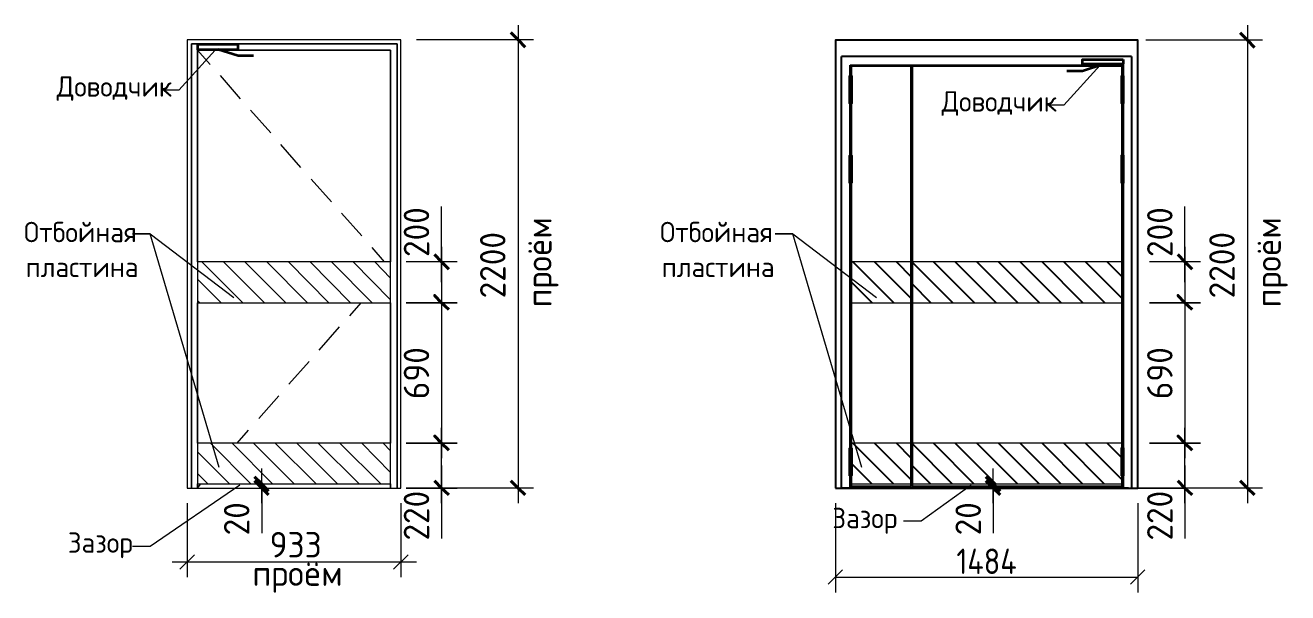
# Model space of a CAD drawing. Header units: millimetres. Extents: x -11345 to 411485, y -9810 to 73012.
# Drawn here: x -3620.5 to -3496.5, y 70147.7 to 70203.5 of the extents above; entities that cross this region are included whole.
import ezdxf

# ---------------------------------------------------------------- set-up
doc = ezdxf.new("R2010")
doc.units = ezdxf.units.MM
for name, color, linetype in [('PDF _0', 7, 'Continuous'), ('PDF _Аннотация', 7, 'Continuous'), ('PDF _Геометрия', 7, 'Continuous'), ('PDF _Двери', 7, 'Continuous'), ('PDF _Линии', 7, 'Continuous'), ('PDF _Размеры', 7, 'Continuous'), ('PDF _Размеры-50', 7, 'Continuous'), ('PDF _Текст', 7, 'Continuous'), ('PDF _Узлы', 7, 'Continuous'), ('Тонкая', 7, 'Continuous')]:
    doc.layers.add(name, color=color, linetype=linetype)
doc.layers.add('Размеры', color=7, linetype='Continuous', lineweight=5)
doc.styles.add('GOST Common_3', font='GOST_Common.ttf', dxfattribs={"width": 0.9, "height": 250})
doc.styles.add('PDF GOST Common', font='GOST_Common.ttf')
doc.dimstyles.new('ADSK_Основной_2_5_мм_Округление_до_1_мм', dxfattribs={"dimscale": 304.8, "dimtxt": 250, "dimasz": 0.463911, "dimexe": 0.492126, "dimexo": 0.492126, "dimgap": 0.098425, "dimtad": 1, "dimdec": 0, "dimdsep": 46, "dimtxsty": 'GOST Common_3', "dimblk1": 'OBLIQUE', "dimblk2": 'OBLIQUE', "dimsah": 1, "dimcen": 0.09, "dimdle": 0.492126, "dimazin": 2, "dimtfac": 1, "dimtdec": 0, "dimtix": 1, "dimtmove": 0, "dimatfit": 3, "dimfxl": 1, "dimtvp": 1, "dimtolj": 1, "dimtzin": 0, "dimlwd": 20, "dimlwe": 20, "dimarcsym": 2})

# ---------------------------------------------------------------- blocks, each defined once
blk = doc.blocks.new('_Oblique')
at = {"color": 0, "linetype": 'ByBlock', "lineweight": -2}
blk.add_line((-0.5, -0.5), (0.5, 0.5), dxfattribs=at)
blk = doc.blocks.new('*D842')
at = {"color": 0, "lineweight": 20, "transparency": 16777216}
for p, q in [((-3540.91, 70156.53), (-3540.91, 70147.78)), ((-3511.22, 70156.53), (-3511.22, 70147.78)), ((-3540.91, 70149.28), (-3511.22, 70149.28))]:
    blk.add_line(p, q, dxfattribs=at)
at = {"layer": 'Defpoints', "color": 0, "transparency": 16777216}
for p in [(-3540.91, 70158.03), (-3511.22, 70158.03), (-3511.22, 70149.28)]:
    blk.add_point(p, dxfattribs=at)
at = {"color": 0, "lineweight": 20, "transparency": 16777216, "xscale": 1.414, "yscale": 1.414, "zscale": 1.414, "rotation": 180}
blk.add_blockref('_Oblique', (-3540.91, 70149.28), dxfattribs=at)
at = {"color": 0, "lineweight": 20, "transparency": 16777216, "xscale": 1.414, "yscale": 1.414, "zscale": 1.414}
blk.add_blockref('_Oblique', (-3511.22, 70149.28), dxfattribs=at)
at = {"color": 0, "transparency": 16777216, "insert": (-3526.07, 70150.83), "char_height": 2.5, "attachment_point": 5, "style": 'GOST Common_3'}
blk.add_mtext('\\A1;1484', dxfattribs=at)

msp = doc.modelspace()

# ---------------------------------------------------------------- hatches: boundary and pattern name
at = {"layer": 'Тонкая', "transparency": 33554687}
h = msp.add_hatch(dxfattribs=at)
h.set_pattern_fill('ANSI31', color=256, scale=0.475, angle=90)
h.set_pattern_definition([(135, (-20.7057, 17.8222), (-1.066405414, -1.066405414), [])])
h.paths.add_polyline_path([(-3533.46512, 70176.22961), (-3533.46512, 70180.25126), (-3539.37479, 70180.25126), (-3539.37479, 70176.22961)])
h = msp.add_hatch(dxfattribs=at)
h.set_pattern_fill('ANSI31', color=256, scale=0.475, angle=90)
h.set_pattern_definition([(135, (0, 17.8222), (-1.066405414, -1.066405414), [])])
h.paths.add_polyline_path([(-3512.75945, 70176.22961), (-3512.75945, 70180.25126), (-3533.37512, 70180.25126), (-3533.37512, 70176.22961)])
h = msp.add_hatch(dxfattribs=at)
h.set_pattern_fill('ANSI31', color=256, scale=0.475, angle=90)
h.set_pattern_definition([(135, (-20.7057, 0), (-1.066405414, -1.066405414), [])])
h.paths.add_polyline_path([(-3533.46512, 70158.44972), (-3533.46512, 70162.42903), (-3539.37479, 70162.42903), (-3539.37479, 70158.44972)])
h = msp.add_hatch(dxfattribs=at)
h.set_pattern_fill('ANSI31', color=256, scale=0.475, angle=90)
h.paths.add_polyline_path([(-3512.75945, 70158.44972), (-3512.75945, 70162.42903), (-3533.37512, 70162.42903), (-3533.37512, 70158.44972)])

# ---------------------------------------------------------------- linework, layer by layer
for p, q in [((-3511.82258, 70200.41319), (-3540.31095, 70200.41319)), ((-3540.90975, 70158.02639), (-3511.20975, 70158.02639))]:
    msp.add_line(p, q)
at = {"lineweight": 15, "ltscale": 0.1}
for p, q in [((-3539.31987, 70195.79829), (-3539.5184, 70195.79829)), ((-3512.81338, 70195.79829), (-3512.61486, 70195.79829)), ((-3539.31987, 70187.98953), (-3539.5184, 70187.98953)), ((-3512.81338, 70187.98953), (-3512.61486, 70187.98953)), ((-3539.31987, 70159.23886), (-3539.5184, 70159.23886)), ((-3512.81338, 70159.23886), (-3512.61486, 70159.23886))]:
    msp.add_line(p, q, dxfattribs=at)
for points in [[(-3511.22379, 70158.02639), (-3511.22379, 70202.02639), (-3540.90975, 70202.02639), (-3540.90975, 70158.02639)], [(-3512.11762, 70158.02639), (-3540.31095, 70158.02639), (-3540.31095, 70200.41319)], [(-3511.82258, 70200.41319), (-3511.82258, 70158.02639)], [(-3539.46479, 70199.56703), (-3512.66846, 70199.56703)], [(-3512.66846, 70199.56703), (-3512.66846, 70158.02639), (-3539.46479, 70158.02639), (-3539.46479, 70199.56703)], [(-3533.46512, 70199.4668), (-3539.37479, 70199.4668)], [(-3539.37479, 70199.4668), (-3539.37479, 70158.22639), (-3533.46512, 70158.22639), (-3533.46512, 70199.4668)], [(-3533.37512, 70158.22639), (-3512.75945, 70158.22639), (-3512.75945, 70199.4668)], [(-3512.75945, 70199.4668), (-3533.37512, 70199.4668)], [(-3533.37512, 70199.4668), (-3533.37512, 70158.22639)]]:
    msp.add_lwpolyline(points)
at = {"layer": 'PDF _0', "lineweight": 20}
for points in [[(-3603.84789, 70151.46476), (-3605.28721, 70150.06777)], [(-3584.29, 70150.06777), (-3582.85068, 70151.46476)]]:
    msp.add_lwpolyline(points, dxfattribs=at)
at = {"layer": 'PDF _Аннотация', "lineweight": 9}
for points in [[(-3601.8159, 70201.0368), (-3605.37188, 70197.09982), (-3607.10753, 70197.09982)], [(-3514.91928, 70199.56703), (-3518.47526, 70195.63005), (-3520.21091, 70195.63005)], [(-3601.4349, 70160.05838), (-3608.20819, 70183.00291), (-3609.94385, 70183.00291), (-3608.20819, 70183.00291), (-3599.99558, 70176.73761)], [(-3538.303, 70160.05838), (-3545.0763, 70183.00291), (-3546.81195, 70183.00291), (-3545.0763, 70183.00291), (-3536.86368, 70176.73761)], [(-3599.40291, 70158.32272), (-3608.20819, 70152.26909), (-3609.94385, 70152.26909)], [(-3527.56915, 70158.32272), (-3532.50172, 70154.76407), (-3534.23737, 70154.76407)]]:
    msp.add_lwpolyline(points, dxfattribs=at)
at = {"layer": 'PDF _Геометрия', "color": 7, "lineweight": -3}
for points in [[(-3539.52667, 70198.5115), (-3539.5184, 70198.51977), (-3539.52667, 70198.5115)], [(-3539.5184, 70198.51977), (-3539.51013, 70198.52805), (-3539.5184, 70198.51977)], [(-3539.51013, 70198.52805), (-3539.4605, 70198.52805), (-3539.51013, 70198.52805)], [(-3539.4605, 70198.52805), (-3539.32814, 70198.52805), (-3539.4605, 70198.52805)], [(-3539.31987, 70198.51977), (-3539.32814, 70198.52805), (-3539.31987, 70198.51977)], [(-3539.3116, 70198.5115), (-3539.31987, 70198.51977), (-3539.3116, 70198.5115)], [(-3512.82166, 70198.5115), (-3512.81338, 70198.51977), (-3512.82166, 70198.5115)], [(-3512.81338, 70198.51977), (-3512.80511, 70198.52805), (-3512.81338, 70198.51977)], [(-3512.67276, 70198.52805), (-3512.80511, 70198.52805), (-3512.67276, 70198.52805)], [(-3512.62313, 70198.52805), (-3512.67276, 70198.52805), (-3512.62313, 70198.52805)], [(-3512.61486, 70198.51977), (-3512.62313, 70198.52805), (-3512.61486, 70198.51977)], [(-3512.60658, 70198.5115), (-3512.61486, 70198.51977), (-3512.60658, 70198.5115)], [(-3539.52667, 70197.08872), (-3539.52667, 70198.5115), (-3539.52667, 70197.08872)], [(-3539.3116, 70197.08872), (-3539.3116, 70198.5115), (-3539.3116, 70197.08872)], [(-3512.82166, 70197.08872), (-3512.82166, 70198.5115), (-3512.82166, 70197.08872)], [(-3512.60658, 70197.08872), (-3512.60658, 70198.5115), (-3512.60658, 70197.08872)], [(-3539.3116, 70197.22934), (-3539.52667, 70197.22934), (-3539.3116, 70197.22934)], [(-3539.3116, 70197.08872), (-3539.52667, 70197.08872), (-3539.3116, 70197.08872)], [(-3539.52667, 70195.80656), (-3539.52667, 70197.08872), (-3539.52667, 70195.80656)], [(-3539.3116, 70195.80656), (-3539.3116, 70197.08872), (-3539.3116, 70195.80656)], [(-3512.82166, 70197.22934), (-3512.60658, 70197.22934), (-3512.82166, 70197.22934)], [(-3512.82166, 70195.80656), (-3512.82166, 70197.08872), (-3512.82166, 70195.80656)], [(-3512.82166, 70197.08872), (-3512.60658, 70197.08872), (-3512.82166, 70197.08872)], [(-3512.60658, 70195.80656), (-3512.60658, 70197.08872), (-3512.60658, 70195.80656)], [(-3539.5184, 70195.79829), (-3539.52667, 70195.80656), (-3539.5184, 70195.79829)], [(-3539.31987, 70195.79829), (-3539.3116, 70195.80656), (-3539.31987, 70195.79829)], [(-3512.81338, 70195.79829), (-3512.82166, 70195.80656), (-3512.81338, 70195.79829)], [(-3512.61486, 70195.79829), (-3512.60658, 70195.80656), (-3512.61486, 70195.79829)], [(-3539.52667, 70190.70274), (-3539.51013, 70190.71929), (-3539.52667, 70190.70274)], [(-3539.52667, 70189.27996), (-3539.52667, 70190.70274), (-3539.52667, 70189.27996)], [(-3539.51013, 70190.71929), (-3539.4605, 70190.71929), (-3539.51013, 70190.71929)], [(-3539.4605, 70190.71929), (-3539.32814, 70190.71929), (-3539.4605, 70190.71929)], [(-3539.3116, 70190.70274), (-3539.32814, 70190.71929), (-3539.3116, 70190.70274)], [(-3539.3116, 70189.27996), (-3539.3116, 70190.70274), (-3539.3116, 70189.27996)], [(-3512.82166, 70190.70274), (-3512.80511, 70190.71929), (-3512.82166, 70190.70274)], [(-3512.82166, 70189.27996), (-3512.82166, 70190.70274), (-3512.82166, 70189.27996)], [(-3512.67276, 70190.71929), (-3512.80511, 70190.71929), (-3512.67276, 70190.71929)], [(-3512.62313, 70190.71929), (-3512.67276, 70190.71929), (-3512.62313, 70190.71929)], [(-3512.60658, 70190.70274), (-3512.62313, 70190.71929), (-3512.60658, 70190.70274)], [(-3512.60658, 70189.27996), (-3512.60658, 70190.70274), (-3512.60658, 70189.27996)], [(-3539.3116, 70189.42058), (-3539.52667, 70189.42058), (-3539.3116, 70189.42058)], [(-3539.3116, 70189.27996), (-3539.52667, 70189.27996), (-3539.3116, 70189.27996)], [(-3539.52667, 70187.9978), (-3539.52667, 70189.27996), (-3539.52667, 70187.9978)], [(-3539.3116, 70187.9978), (-3539.3116, 70189.27996), (-3539.3116, 70187.9978)], [(-3512.82166, 70189.42058), (-3512.60658, 70189.42058), (-3512.82166, 70189.42058)], [(-3512.82166, 70187.9978), (-3512.82166, 70189.27996), (-3512.82166, 70187.9978)], [(-3512.82166, 70189.27996), (-3512.60658, 70189.27996), (-3512.82166, 70189.27996)], [(-3512.60658, 70187.9978), (-3512.60658, 70189.27996), (-3512.60658, 70187.9978)], [(-3539.5184, 70187.98953), (-3539.52667, 70187.9978), (-3539.5184, 70187.98953)], [(-3539.31987, 70187.98953), (-3539.3116, 70187.9978), (-3539.31987, 70187.98953)], [(-3512.81338, 70187.98953), (-3512.82166, 70187.9978), (-3512.81338, 70187.98953)], [(-3512.61486, 70187.98953), (-3512.60658, 70187.9978), (-3512.61486, 70187.98953)], [(-3539.52667, 70161.95207), (-3539.51013, 70161.96861), (-3539.52667, 70161.95207)], [(-3539.52667, 70160.52929), (-3539.52667, 70161.95207), (-3539.52667, 70160.52929)], [(-3539.51013, 70161.96861), (-3539.4605, 70161.96861), (-3539.51013, 70161.96861)], [(-3539.4605, 70161.96861), (-3539.32814, 70161.96861), (-3539.4605, 70161.96861)], [(-3539.3116, 70161.95207), (-3539.32814, 70161.96861), (-3539.3116, 70161.95207)], [(-3539.3116, 70160.52929), (-3539.3116, 70161.95207), (-3539.3116, 70160.52929)], [(-3512.82166, 70161.95207), (-3512.80511, 70161.96861), (-3512.82166, 70161.95207)], [(-3512.82166, 70160.52929), (-3512.82166, 70161.95207), (-3512.82166, 70160.52929)], [(-3512.67276, 70161.96861), (-3512.80511, 70161.96861), (-3512.67276, 70161.96861)], [(-3512.62313, 70161.96861), (-3512.67276, 70161.96861), (-3512.62313, 70161.96861)], [(-3512.60658, 70161.95207), (-3512.62313, 70161.96861), (-3512.60658, 70161.95207)], [(-3512.60658, 70160.52929), (-3512.60658, 70161.95207), (-3512.60658, 70160.52929)], [(-3539.3116, 70160.66991), (-3539.52667, 70160.66991), (-3539.3116, 70160.66991)], [(-3539.3116, 70160.52929), (-3539.52667, 70160.52929), (-3539.3116, 70160.52929)], [(-3539.52667, 70159.24713), (-3539.52667, 70160.52929), (-3539.52667, 70159.24713)], [(-3539.3116, 70159.24713), (-3539.3116, 70160.52929), (-3539.3116, 70159.24713)], [(-3512.82166, 70160.66991), (-3512.60658, 70160.66991), (-3512.82166, 70160.66991)], [(-3512.82166, 70159.24713), (-3512.82166, 70160.52929), (-3512.82166, 70159.24713)], [(-3512.82166, 70160.52929), (-3512.60658, 70160.52929), (-3512.82166, 70160.52929)], [(-3512.60658, 70159.24713), (-3512.60658, 70160.52929), (-3512.60658, 70159.24713)], [(-3539.5184, 70159.23886), (-3539.52667, 70159.24713), (-3539.5184, 70159.23886)], [(-3539.31987, 70159.23886), (-3539.3116, 70159.24713), (-3539.31987, 70159.23886)], [(-3512.81338, 70159.23886), (-3512.82166, 70159.24713), (-3512.81338, 70159.23886)], [(-3512.61486, 70159.23886), (-3512.60658, 70159.24713), (-3512.61486, 70159.23886)]]:
    msp.add_lwpolyline(points, dxfattribs=at)
at = {"layer": 'PDF _Геометрия', "color": 7, "lineweight": 18}
for points in [[(-3539.31987, 70197.08708), (-3539.41869, 70197.08708)], [(-3512.81338, 70197.08708), (-3512.71456, 70197.08708)], [(-3539.31987, 70159.23886), (-3539.42967, 70159.23886)], [(-3512.81338, 70159.23886), (-3512.70358, 70159.23886)]]:
    msp.add_lwpolyline(points, close=True, dxfattribs=at)
at = {"layer": 'PDF _Двери', "lineweight": 9}
for points in [[(-3604.56755, 70158.02639), (-3604.14422, 70158.02639), (-3604.14422, 70201.67179), (-3583.95134, 70201.67179), (-3583.95134, 70158.02639), (-3583.57034, 70158.02639), (-3583.57034, 70202.05279), (-3604.56755, 70202.05279)], [(-3603.55155, 70158.44972), (-3603.55155, 70158.02639), (-3584.58634, 70158.02639), (-3584.58634, 70158.44972), (-3584.58634, 70158.02639), (-3583.95134, 70158.02639), (-3583.95134, 70201.67179), (-3604.14422, 70201.67179), (-3604.14422, 70158.02639), (-3603.55155, 70158.02639)], [(-3603.55155, 70176.22961), (-3603.55155, 70162.42903)], [(-3584.58634, 70162.42903), (-3584.58634, 70176.22961)]]:
    msp.add_lwpolyline(points, close=True, dxfattribs=at)
for points in [[(-3602.32389, 70199.63981), (-3603.55155, 70201.0368), (-3603.55155, 70180.25126), (-3603.55155, 70201.0368), (-3584.58634, 70201.0368), (-3584.58634, 70180.25126), (-3584.58634, 70201.0368), (-3603.55155, 70201.0368)], [(-3599.31825, 70196.25316), (-3601.3079, 70198.53915)], [(-3596.35493, 70192.90885), (-3598.34459, 70195.1525)], [(-3593.39162, 70189.5222), (-3595.38127, 70191.76585)], [(-3590.38597, 70186.13555), (-3592.37562, 70188.37921)], [(-3587.42265, 70182.79124), (-3589.41231, 70185.03489)], [(-3585.179, 70180.25126), (-3586.40666, 70181.64825)], [(-3588.60798, 70174.95962), (-3587.46498, 70176.22961)], [(-3591.61363, 70171.57298), (-3589.62397, 70173.85896)], [(-3594.57694, 70168.22866), (-3592.58729, 70170.47232)], [(-3597.54026, 70164.84202), (-3595.5506, 70167.08567)], [(-3599.65691, 70162.42903), (-3598.55625, 70163.69902)], [(-3603.55155, 70158.02639), (-3603.21289, 70158.44972)]]:
    msp.add_lwpolyline(points, dxfattribs=at)
at = {"layer": 'PDF _Линии', "lineweight": 35}
for points in [[(-3603.55155, 70201.58713), (-3603.55155, 70201.12146), (-3599.57224, 70201.12146), (-3599.57224, 70201.58713)], [(-3512.66875, 70200.11736), (-3512.66875, 70199.65169), (-3516.64806, 70199.65169), (-3516.64806, 70200.11736)]]:
    msp.add_lwpolyline(points, close=True, dxfattribs=at)
for points in [[(-3598.04825, 70200.48647), (-3599.57224, 70200.48647), (-3601.5619, 70201.12146)], [(-3518.17893, 70199.0167), (-3516.65494, 70199.0167), (-3514.66528, 70199.65169)]]:
    msp.add_lwpolyline(points, dxfattribs=at)
at = {"layer": 'PDF _Линии', "lineweight": 9}
for points in [[(-3584.58634, 70180.25126), (-3603.55155, 70180.25126), (-3603.55155, 70176.22961), (-3584.58634, 70176.22961)], [(-3533.46512, 70180.25126), (-3539.37479, 70180.25126), (-3539.37479, 70176.22961), (-3533.46512, 70176.22961)], [(-3512.75945, 70180.25126), (-3533.37512, 70180.25126), (-3533.37512, 70176.22961), (-3512.75945, 70176.22961)], [(-3584.58634, 70158.44972), (-3584.58634, 70162.42903), (-3603.55155, 70162.42903), (-3603.55155, 70158.44972)], [(-3533.46512, 70158.44972), (-3533.46512, 70162.42903), (-3539.37479, 70162.42903), (-3539.37479, 70158.44972)], [(-3512.75945, 70158.44972), (-3512.75945, 70162.42903), (-3533.37512, 70162.42903), (-3533.37512, 70158.44972)]]:
    msp.add_lwpolyline(points, close=True, dxfattribs=at)
at = {"layer": 'PDF _Размеры', "lineweight": 20}
for points in [[(-3604.56755, 70156.54473), (-3604.56755, 70149.26344)], [(-3583.57034, 70156.54473), (-3583.57034, 70149.26344)], [(-3606.04921, 70150.78744), (-3582.04635, 70150.78744)]]:
    msp.add_lwpolyline(points, dxfattribs=at)
at = {"layer": 'PDF _Размеры-50', "lineweight": 20}
for points in [[(-3572.05574, 70203.49212), (-3572.05574, 70156.54473)], [(-3500.44688, 70203.49212), (-3500.44688, 70156.54473)], [(-3570.57409, 70202.05279), (-3572.05574, 70202.05279), (-3582.04635, 70202.05279)], [(-3498.96522, 70202.02639), (-3500.44688, 70202.02639), (-3510.43748, 70202.02639)], [(-3579.59103, 70178.2616), (-3579.59103, 70180.92859), (-3579.59103, 70185.66989)], [(-3506.59279, 70178.2616), (-3506.59279, 70180.92859), (-3506.59279, 70185.66989)], [(-3579.59103, 70181.73291), (-3579.59103, 70176.22961), (-3579.59103, 70160.94737)], [(-3506.59279, 70181.73291), (-3506.59279, 70176.22961), (-3506.59279, 70160.94737)], [(-3578.06704, 70180.25126), (-3579.59103, 70180.25126), (-3583.06234, 70180.25126)], [(-3505.06879, 70180.25126), (-3506.59279, 70180.25126), (-3510.0641, 70180.25126)], [(-3579.59103, 70156.54473), (-3579.59103, 70163.95302)], [(-3506.59279, 70156.54473), (-3506.59279, 70163.95302)], [(-3579.59103, 70160.22771), (-3579.59103, 70157.81473), (-3579.59103, 70153.07342)], [(-3506.59279, 70160.22771), (-3506.59279, 70157.81473), (-3506.59279, 70153.07342)], [(-3597.24393, 70156.54473), (-3597.24393, 70159.93138)], [(-3525.41016, 70156.54473), (-3525.41016, 70159.93138)], [(-3598.76792, 70158.44972), (-3597.24393, 70158.44972), (-3596.73593, 70158.44972)], [(-3598.76792, 70158.02639), (-3597.24393, 70158.02639), (-3596.73593, 70158.02639)], [(-3597.24393, 70158.23806), (-3597.24393, 70156.7564), (-3597.24393, 70153.58142)], [(-3570.57409, 70158.02639), (-3572.05574, 70158.02639), (-3583.06234, 70158.02639), (-3579.59103, 70158.02639), (-3578.06704, 70158.02639)], [(-3532.677, 70158.02639), (-3531.15301, 70158.02639), (-3530.64502, 70158.02639)], [(-3525.41016, 70158.23806), (-3525.41016, 70156.7564), (-3525.41016, 70153.58142)], [(-3498.96522, 70158.02639), (-3500.44688, 70158.02639), (-3511.45348, 70158.02639), (-3507.98216, 70158.02639), (-3506.45817, 70158.02639)]]:
    msp.add_lwpolyline(points, dxfattribs=at)
at = {"layer": 'PDF _Размеры-50', "lineweight": 40}
for points in [[(-3572.77541, 70202.77245), (-3572.05574, 70202.05279), (-3571.37842, 70201.33313)], [(-3501.16654, 70202.74605), (-3500.44688, 70202.02639), (-3499.76955, 70201.30673)], [(-3580.26836, 70180.97092), (-3579.59103, 70180.25126), (-3578.87137, 70179.53159)], [(-3507.27011, 70180.97092), (-3506.59279, 70180.25126), (-3505.87312, 70179.53159)], [(-3596.5666, 70157.73006), (-3597.24393, 70158.44972), (-3597.96359, 70159.12705)], [(-3524.73283, 70157.73006), (-3525.41016, 70158.44972), (-3526.12982, 70159.12705)], [(-3596.5666, 70157.34906), (-3597.24393, 70158.02639), (-3597.96359, 70158.74605)], [(-3578.87137, 70157.34906), (-3579.59103, 70158.02639), (-3580.26836, 70158.74605)], [(-3572.77541, 70158.74605), (-3572.05574, 70158.02639), (-3571.37842, 70157.34906)], [(-3524.73283, 70157.34906), (-3525.41016, 70158.02639), (-3526.12982, 70158.74605)], [(-3505.87312, 70157.34906), (-3506.59279, 70158.02639), (-3507.27011, 70158.74605)], [(-3501.16654, 70158.74605), (-3500.44688, 70158.02639), (-3499.76955, 70157.34906)]]:
    msp.add_lwpolyline(points, dxfattribs=at)
at = {"layer": 'PDF _Размеры-50', "lineweight": 20}
for points in [[(-3583.06234, 70176.22961), (-3579.59103, 70176.22961), (-3578.06704, 70176.22961), (-3579.59103, 70176.22961)], [(-3510.0641, 70176.22961), (-3506.59279, 70176.22961), (-3505.06879, 70176.22961), (-3506.59279, 70176.22961)], [(-3583.06234, 70162.42903), (-3579.59103, 70162.42903), (-3578.06704, 70162.42903), (-3579.59103, 70162.42903)], [(-3510.0641, 70162.42903), (-3506.59279, 70162.42903), (-3505.06879, 70162.42903), (-3506.59279, 70162.42903)]]:
    msp.add_lwpolyline(points, close=True, dxfattribs=at)
at = {"layer": 'PDF _Размеры-50', "lineweight": 40}
for points in [[(-3578.87137, 70175.55229), (-3579.59103, 70176.22961), (-3580.26836, 70176.94928), (-3579.59103, 70176.22961)], [(-3505.87312, 70175.55229), (-3506.59279, 70176.22961), (-3507.27011, 70176.94928), (-3506.59279, 70176.22961)], [(-3578.87137, 70161.7517), (-3579.59103, 70162.42903), (-3580.26836, 70163.14869), (-3579.59103, 70162.42903)], [(-3505.87312, 70161.7517), (-3506.59279, 70162.42903), (-3507.27011, 70163.14869), (-3506.59279, 70162.42903)]]:
    msp.add_lwpolyline(points, close=True, dxfattribs=at)
at = {"layer": 'PDF _Узлы', "lineweight": 9}
for points in [[(-3599.10658, 70176.22961), (-3603.12822, 70180.25126)], [(-3596.98993, 70176.22961), (-3601.01157, 70180.25126)], [(-3594.87327, 70176.22961), (-3598.89492, 70180.25126)], [(-3592.75662, 70176.22961), (-3596.73593, 70180.25126)], [(-3590.63997, 70176.22961), (-3594.61927, 70180.25126)], [(-3588.52331, 70176.22961), (-3592.50262, 70180.25126)], [(-3586.40666, 70176.22961), (-3590.38597, 70180.25126)], [(-3584.58634, 70176.52595), (-3588.26931, 70180.25126)], [(-3584.58634, 70178.6426), (-3586.15266, 70180.25126)], [(-3601.22323, 70176.22961), (-3603.55155, 70178.55793)], [(-3603.33989, 70176.22961), (-3603.55155, 70176.44128)], [(-3600.41891, 70158.44972), (-3603.55155, 70161.58237)], [(-3598.30225, 70158.44972), (-3602.28156, 70162.42903)], [(-3596.1856, 70158.44972), (-3600.16491, 70162.42903)], [(-3594.06894, 70158.44972), (-3598.04825, 70162.42903)], [(-3591.90996, 70158.44972), (-3595.9316, 70162.42903)], [(-3589.7933, 70158.44972), (-3593.81495, 70162.42903)], [(-3587.67665, 70158.44972), (-3591.69829, 70162.42903)], [(-3585.56, 70158.44972), (-3589.58164, 70162.42903)], [(-3584.58634, 70159.55038), (-3587.42265, 70162.42903)], [(-3584.58634, 70161.66704), (-3585.306, 70162.42903)], [(-3602.53556, 70158.44972), (-3603.55155, 70159.46572)]]:
    msp.add_lwpolyline(points, dxfattribs=at)
at = {"layer": 'Размеры', "color": 1}
msp.add_line((-3516.64777, 70199.65169), (-3516.64777, 70199.56703), dxfattribs=at)

# ---------------------------------------------------------------- texts
at = {"layer": 'PDF _Текст', "attachment_point": 4, "style": 'PDF GOST Common'}
for s, insert, char_height in [('Доводчик', (-3617.38172, 70197.2728), 1.999787), ('Доводчик', (-3530.4851, 70195.80303), 1.999787), ('Отбойная', (-3620.59912, 70183.17531), 1.999787), ('Отбойная', (-3558.13751, 70183.17531), 1.999787), ('пластина', (-3620.42979, 70179.74619), 1.999787), ('пластина', (-3557.96817, 70179.74619), 1.999787), ('Зазор', (-3541.2046, 70154.80838), 1.999787), ('Зазор', (-3616.28098, 70152.39791), 1.999787), ('933', (-3596.46832, 70152.46086), 2.499724), ('проём', (-3598.16173, 70149.32808), 2.499724)]:
    msp.add_mtext(s, dxfattribs=dict(at, insert=insert, char_height=char_height))
at = {"layer": 'PDF _Текст', "char_height": 2.499724, "attachment_point": 4, "rotation": 90, "style": 'PDF GOST Common'}
for s, insert in [('200', (-3582.05055, 70180.7221)), ('200', (-3509.0523, 70180.7221)), ('проём', (-3569.68882, 70175.76894)), ('проём', (-3498.07995, 70175.76894)), ('2200', (-3574.55729, 70176.65796)), ('2200', (-3502.94842, 70176.65796)), ('690', (-3582.05055, 70166.75162)), ('690', (-3509.0523, 70166.75162)), ('20', (-3599.70417, 70153.37382)), ('220', (-3582.05055, 70152.8658)), ('20', (-3527.87041, 70153.37382)), ('220', (-3509.0523, 70152.8658))]:
    msp.add_mtext(s, dxfattribs=dict(at, insert=insert))

# ---------------------------------------------------------------- dimensions: what is measured, and where the dimension line sits
dim = msp.add_linear_dim(base=(-3511.22379, 70149.28274), p1=(-3540.90975, 70158.02639), p2=(-3511.22379, 70158.02639), dimstyle='ADSK_Основной_2_5_мм_Округление_до_1_мм', override={"dimscale": 0, "dimtxt": 76635.482717, "dimasz": 141.4, "dimexe": 150, "dimexo": 150, "dimgap": 30, "dimlfac": 50, "dimrnd": 1, "dimpost": '<>', "dimcen": 27.432})
dim.commit()
dim.dimension.update_dxf_attribs({"geometry": '*D842', "text_midpoint": (-3526.06677, 70150.83274)})

doc.saveas('drawing.dxf')
